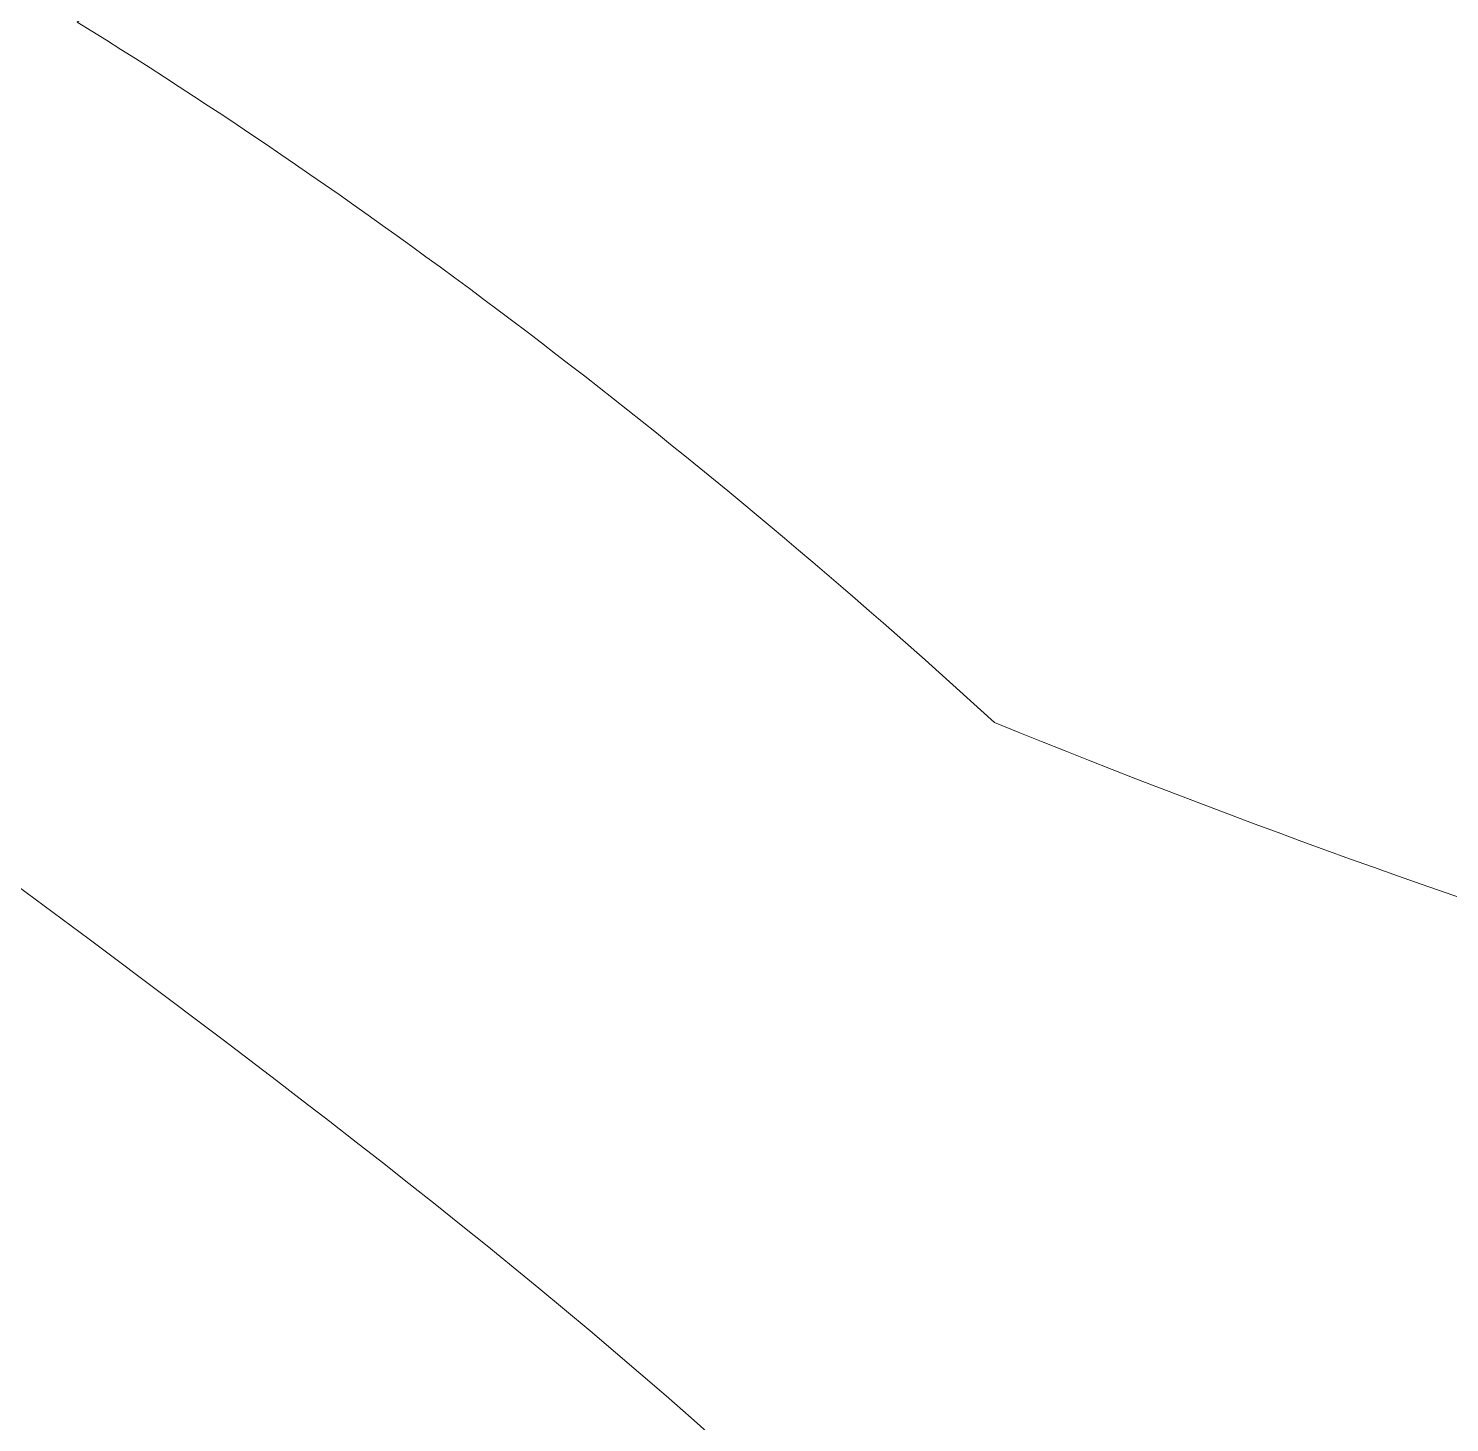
# Model space of a CAD drawing. Extents: x -491 to 5386, y -726 to 879.
# Drawn here: x 1929.2 to 1949.27, y 781.2 to 800.89 of the extents above; entities that cross this region are included whole.
import ezdxf

# ---------------------------------------------------------------- set-up
doc = ezdxf.new("R2010")
doc.units = 0
doc.header["$MEASUREMENT"] = 0
doc.layers.add('Layer 1', color=7, linetype='Continuous', lineweight=0)

# ---------------------------------------------------------------- blocks, each defined once
blk = doc.blocks.new('Block_0')
at = {"layer": 'Layer 1'}
for points, knots in [([(2273.704, 673.414), (2259.224, 749.854), (2220.564, 808.624), (2166.484, 843.444), (2163.684, 845.254), (2160.844, 846.994), (2157.964, 848.664), (2144.834, 856.294), (2130.864, 862.574), (2116.174, 867.424), (2106.254, 870.704), (2095.994, 873.324), (2085.444, 875.264), (2085.444, 875.264), (2085.434, 875.264), (2085.434, 875.264), (2073.434, 877.474), (2061.064, 878.794), (2048.364, 879.204), (2045.544, 879.294), (2042.704, 879.344), (2039.854, 879.344), (2038.264, 879.344), (2036.674, 879.334), (2035.074, 879.294), (2017.414, 878.984), (1999.194, 876.944), (1980.504, 873.054), (1979.044, 872.754), (1977.574, 872.444), (1976.104, 872.114), (1971.494, 871.094), (1966.954, 869.934), (1962.484, 868.664), (1951.224, 865.464), (1940.374, 861.474), (1929.924, 856.754), (1926.904, 855.404), (1923.914, 853.974), (1920.964, 852.494), (1903.504, 843.734), (1887.154, 832.884), (1871.794, 820.154), (1867.684, 816.754), (1863.644, 813.224), (1859.674, 809.544), (1851.514, 802.024), (1843.644, 793.944), (1836.034, 785.354), (1822.214, 798.284), (1811.714, 808.624), (1800.674, 818.374), (1800.664, 818.384), (1800.644, 818.394), (1800.634, 818.404), (1797.364, 821.294), (1794.004, 824.084), (1790.544, 826.764), (1780.274, 834.784), (1769.214, 841.954), (1757.534, 848.214), (1754.384, 849.904), (1751.194, 851.534), (1747.954, 853.084), (1730.114, 861.694), (1711.024, 868.274), (1691.294, 872.654), (1687.664, 873.464), (1684.004, 874.204), (1680.334, 874.854), (1664.744, 877.654), (1648.824, 879.094), (1632.874, 879.094), (1625.534, 879.094), (1618.184, 878.794), (1610.864, 878.174), (1604.594, 877.644), (1598.334, 876.884), (1592.114, 875.894), (1561.674, 871.044), (1532.034, 860.594), (1505.264, 843.964), (1501.894, 841.884), (1498.574, 839.694), (1495.304, 837.394), (1490.354, 833.944), (1485.524, 830.254), (1480.814, 826.334), (1477.404, 823.494), (1474.054, 820.534), (1470.784, 817.454), (1437.744, 786.334), (1412.094, 742.734), (1399.424, 685.104), (1377.794, 586.724), (1402.834, 498.344), (1452.584, 415.134), (1485.634, 359.844), (1524.854, 311.444), (1568.824, 268.404), (1568.826, 268.402), (1568.829, 268.4), (1568.831, 268.398), (1572.699, 264.61), (1576.616, 260.852), (1580.564, 257.144), (1580.567, 257.141), (1580.57, 257.139), (1580.573, 257.136), (1599.179, 239.651), (1618.584, 223.065), (1638.679, 207.268), (1638.681, 207.267), (1638.683, 207.266), (1638.684, 207.264), (1638.684, 207.264), (1638.684, 207.254), (1638.684, 207.254), (1642.794, 204.034), (1646.934, 200.834), (1651.104, 197.684), (1651.104, 197.684), (1651.104, 197.674), (1651.104, 197.674), (1651.106, 197.673), (1651.107, 197.672), (1651.109, 197.671), (1665.737, 186.562), (1680.716, 175.853), (1696.004, 165.504), (1696.009, 165.501), (1696.014, 165.498), (1696.019, 165.495), (1699.224, 163.318), (1702.429, 161.171), (1705.664, 159.034), (1705.667, 159.033), (1705.669, 159.031), (1705.672, 159.029), (1730.379, 142.671), (1755.857, 127.203), (1781.964, 112.464), (1781.964, 112.464), (1781.97, 112.464), (1781.97, 112.464), (1781.97, 112.464), (1781.974, 112.464), (1781.974, 112.464), (1789.614, 108.154), (1797.304, 103.904), (1805.054, 99.714), (1805.057, 99.713), (1805.06, 99.711), (1805.063, 99.709), (1810.8, 96.591), (1816.567, 93.523), (1822.354, 90.474), (1825.444, 88.854), (1829.584, 88.114), (1833.914, 88.114), (1835.894, 88.114), (1837.914, 88.264), (1839.894, 88.564), (1839.894, 88.564), (1839.904, 88.564), (1839.904, 88.564), (1839.91, 88.565), (1839.916, 88.566), (1839.922, 88.567), (1843.736, 89.138), (1847.379, 90.227), (1850.264, 91.714), (1851.574, 92.394), (1852.864, 93.064), (1854.164, 93.744), (1854.164, 93.745), (1854.165, 93.744), (1854.165, 93.745), (1854.166, 93.753), (1854.174, 93.754), (1854.174, 93.754), (1854.174, 93.754), (1854.184, 93.754), (1854.184, 93.754), (1855.484, 94.424), (1856.784, 95.104), (1858.084, 95.784), (1858.087, 95.786), (1858.089, 95.787), (1858.091, 95.788), (1863.269, 98.507), (1868.417, 101.246), (1873.544, 104.014), (1873.544, 104.014), (1873.551, 104.014), (1873.551, 104.014), (1873.551, 104.014), (1873.554, 104.014), (1873.554, 104.014), (1893.994, 115.054), (1914.064, 126.564), (1933.694, 138.614), (1933.697, 138.616), (1933.7, 138.618), (1933.702, 138.619), (1950.086, 148.666), (1966.16, 159.082), (1981.894, 169.917), (1981.897, 169.92), (1981.901, 169.922), (1981.904, 169.924), (1999.314, 181.914), (2016.304, 194.404), (2032.834, 207.464), (2032.836, 207.465), (2032.837, 207.466), (2032.838, 207.468), (2036.675, 210.494), (2040.48, 213.551), (2044.267, 216.628), (2044.269, 216.63), (2044.272, 216.632), (2044.274, 216.634), (2058.052, 227.893), (2071.491, 239.551), (2084.549, 251.66), (2084.551, 251.661), (2084.552, 251.663), (2084.554, 251.664), (2088.34, 255.16), (2092.095, 258.696), (2095.821, 262.291), (2095.825, 262.296), (2095.83, 262.3), (2095.834, 262.304), (2103.351, 269.521), (2110.738, 276.908), (2117.975, 284.455), (2117.978, 284.458), (2117.981, 284.461), (2117.984, 284.464), (2120.924, 287.514), (2123.834, 290.584), (2126.714, 293.694), (2126.715, 293.695), (2126.716, 293.696), (2126.717, 293.697), (2150.206, 318.957), (2172.195, 345.976), (2192.454, 374.994), (2254.674, 464.104), (2295.124, 560.394), (2273.704, 673.414)], [0, 0, 0, 0, 1, 1, 1, 2, 2, 2, 3, 3, 3, 4, 4, 4, 5, 5, 5, 6, 6, 6, 7, 7, 7, 8, 8, 8, 9, 9, 9, 10, 10, 10, 11, 11, 11, 12, 12, 12, 13, 13, 13, 14, 14, 14, 15, 15, 15, 16, 16, 16, 17, 17, 17, 18, 18, 18, 19, 19, 19, 20, 20, 20, 21, 21, 21, 22, 22, 22, 23, 23, 23, 24, 24, 24, 25, 25, 25, 26, 26, 26, 27, 27, 27, 28, 28, 28, 29, 29, 29, 30, 30, 30, 31, 31, 31, 32, 32, 32, 33, 33, 33, 34, 34, 34, 35, 35, 35, 36, 36, 36, 37, 37, 37, 38, 38, 38, 39, 39, 39, 40, 40, 40, 41, 41, 41, 42, 42, 42, 43, 43, 43, 44, 44, 44, 45, 45, 45, 46, 46, 46, 47, 47, 47, 48, 48, 48, 49, 49, 49, 50, 50, 50, 51, 51, 51, 52, 52, 52, 53, 53, 53, 54, 54, 54, 55, 55, 55, 56, 56, 56, 57, 57, 57, 58, 58, 58, 59, 59, 59, 60, 60, 60, 61, 61, 61, 62, 62, 62, 63, 63, 63, 64, 64, 64, 65, 65, 65, 66, 66, 66, 67, 67, 67, 68, 68, 68, 69, 69, 69, 70, 70, 70, 71, 71, 71, 72, 72, 72, 73, 73, 73, 74, 74, 74, 75, 75, 75, 76, 76, 76, 77, 77, 77, 78, 78, 78, 79, 79, 79, 80, 80, 80, 81, 81, 81, 82, 82, 82, 83, 83, 83, 84, 84, 84, 84]), ([(1983.084, 840.734), (1988.244, 841.884), (1993.394, 842.884), (1998.514, 843.714), (1999.654, 842.164), (2000.714, 840.544), (2001.684, 838.854), (2005.054, 832.994), (2006.784, 826.454), (2007.134, 819.994), (2003.884, 818.984), (2002.294, 814.434), (2006.044, 812.004), (2006.244, 811.874), (2006.494, 811.744), (2006.694, 811.614), (2004.904, 800.894), (1998.524, 791.364), (1986.664, 786.914), (1972.314, 781.534), (1956.964, 785.364), (1942.844, 791.084), (1938.674, 794.894), (1934.274, 798.274), (1929.894, 800.974), (1932.464, 802.984), (1934.854, 805.484), (1936.984, 808.654), (1941.394, 815.204), (1943.414, 821.564), (1943.544, 827.664), (1956.244, 833.344), (1969.404, 837.694), (1983.084, 840.734)], [0, 0, 0, 0, 1, 1, 1, 2, 2, 2, 3, 3, 3, 4, 4, 4, 5, 5, 5, 6, 6, 6, 7, 7, 7, 8, 8, 8, 9, 9, 9, 10, 10, 10, 11, 11, 11, 11]), ([(1895.144, 797.764), (1903.774, 794.864), (1912.214, 793.884), (1919.744, 795.874), (1920.024, 795.644), (1920.324, 795.434), (1920.604, 795.214), (1920.724, 794.344), (1921.204, 793.514), (1922.244, 792.924), (1923.814, 792.044), (1925.404, 791.164), (1927.014, 790.284), (1935.134, 784.264), (1943.404, 778.354), (1948.674, 769.504), (1959.544, 751.224), (1950.934, 732.824), (1930.834, 728.734), (1904.714, 723.414), (1885.384, 744.774), (1869.024, 762.304), (1872.274, 767.604), (1874.314, 773.694), (1875.224, 780.004), (1881.744, 786.404), (1888.384, 792.324), (1895.144, 797.764)], [0, 0, 0, 0, 1, 1, 1, 2, 2, 2, 3, 3, 3, 4, 4, 4, 5, 5, 5, 6, 6, 6, 7, 7, 7, 8, 8, 8, 9, 9, 9, 9])]:
    blk.add_open_spline(points, degree=3, knots=knots, dxfattribs=at)

msp = doc.modelspace()

# ---------------------------------------------------------------- block references
at = {"layer": 'Layer 1'}
msp.add_blockref('Block_0', (0, 0), dxfattribs=at)

doc.saveas('drawing.dxf')
